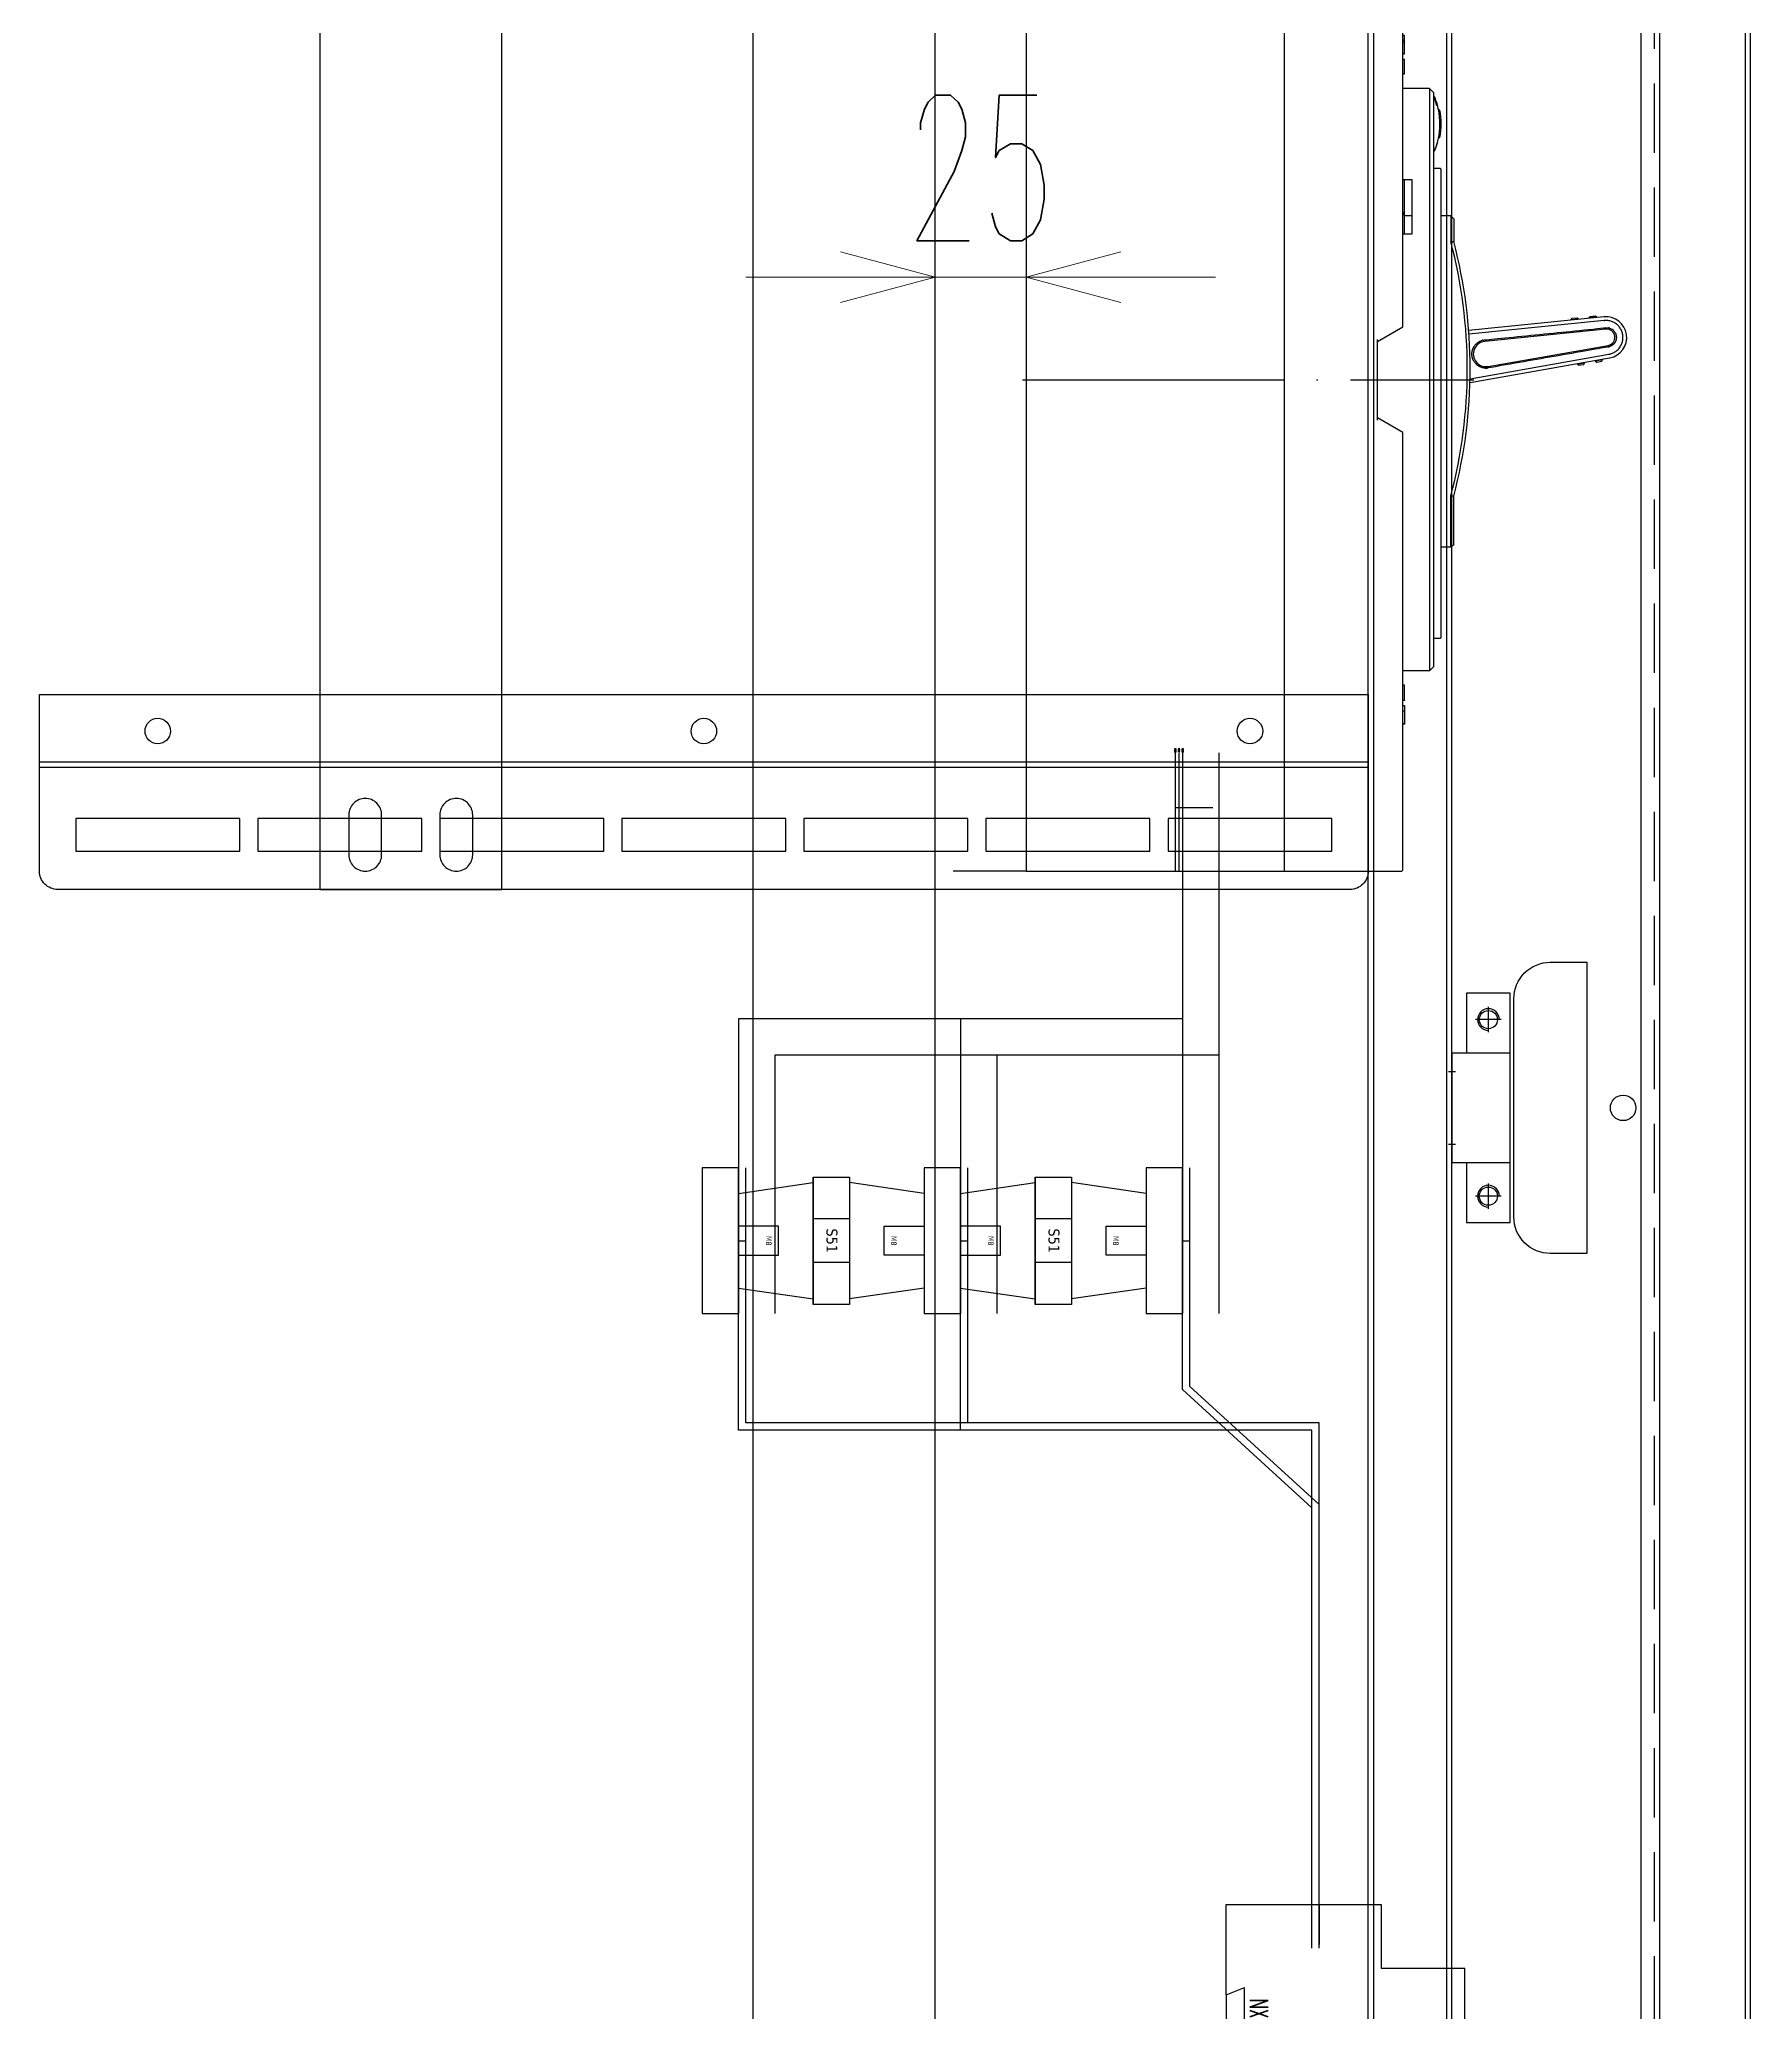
# Model space of a CAD drawing. Header units: millimetres. Extents: x 28713 to 59118, y -54378 to -19615.
# Drawn here: x 38785 to 39255, y -25716 to -25174 of the extents above; entities that cross this region are included whole.
import ezdxf
from ezdxf.enums import TextEntityAlignment as Align

# ---------------------------------------------------------------- set-up
doc = ezdxf.new("R2010")
doc.units = ezdxf.units.MM
doc.header["$LTSCALE"] = 3
doc.linetypes.add('ACAD_ISO04W100', pattern=[30, 24, -3, 0, -3])
doc.linetypes.add('HIDDEN', pattern=[9.525, 6.35, -3.175])
for name, color, linetype in [('@.DM. NÉT CHÍNH', 7, 'Continuous'), ('@.VISIBLE', 7, 'Continuous'), ('centerline', 6, 'ACAD_ISO04W100'), ('equipments', 2, 'Continuous'), ('S-DIM', 7, 'Continuous'), ('TEXT', 7, 'Continuous')]:
    doc.layers.add(name, color=color, linetype=linetype)
doc.styles.add('Ann_w01', font='romans.shx', dxfattribs={"width": 0.6, "bigfont": 'chineset.shx'})
doc.styles.get("Standard").update_dxf_attribs({"font": 'arial.ttf'})
doc.dimstyles.new('Dim 01_SC20', dxfattribs={"dimscale": 20, "dimtxt": 2, "dimasz": 1.3, "dimexe": 0.5, "dimexo": 0.5, "dimgap": 0.5, "dimtad": 1, "dimdec": 1, "dimzin": 12, "dimdsep": 46, "dimtxsty": 'Ann_w01', "dimblk": 'OPEN30', "dimcen": 1.5, "dimclrd": 6, "dimclre": 6, "dimclrt": 3, "dimadec": 1, "dimazin": 3, "dimtm": 1e-09, "dimtfac": 1, "dimtdec": 1, "dimtix": 1, "dimtmove": 0, "dimatfit": 3, "dimldrblk": 'OPEN30', "dimfxl": 1, "dimtolj": 1, "dimlwd": 20, "dimlwe": 20, "dimarcsym": 0})

# ---------------------------------------------------------------- blocks, each defined once
blk = doc.blocks.new('_Open30')
at = {"color": 0, "linetype": 'ByBlock', "lineweight": -2}
for p, q in [((-1, 0.268), (0, 0)), ((0, 0), (-1, -0.268)), ((0, 0), (-1, 0))]:
    blk.add_line(p, q, dxfattribs=at)
blk = doc.blocks.new('*D212')
at = {"layer": 'Defpoints', "color": 0, "transparency": 16777216}
for p in [(39030.95, -25239.74), (39030.95, -25267.91), (39055.95, -25267.91)]:
    blk.add_point(p, dxfattribs=at)
at = {"layer": 'S-DIM', "color": 6, "lineweight": 20, "transparency": 16777216}
for p, q in [((39030.95, -25257.91), (39030.95, -25229.74)), ((39055.95, -25257.91), (39055.95, -25229.74)), ((39004.95, -25239.74), (38978.95, -25239.74)), ((39055.95, -25239.74), (39030.95, -25239.74)), ((39081.95, -25239.74), (39107.95, -25239.74))]:
    blk.add_line(p, q, dxfattribs=at)
at = {"layer": 'S-DIM', "color": 6, "lineweight": 20, "transparency": 16777216, "xscale": 26, "yscale": 26, "zscale": 26}
blk.add_blockref('_Open30', (39030.95, -25239.74), dxfattribs=at)
at = {"layer": 'S-DIM', "color": 6, "lineweight": 20, "transparency": 16777216, "xscale": 26, "yscale": 26, "zscale": 26, "rotation": 180}
blk.add_blockref('_Open30', (39055.95, -25239.74), dxfattribs=at)
at = {"layer": 'S-DIM', "color": 3, "transparency": 16777216, "insert": (39043.45, -25209.74), "char_height": 40, "attachment_point": 5, "style": 'Ann_w01'}
blk.add_mtext('\\A1;25', dxfattribs=at)
blk = doc.blocks.new('NXM-800 S H Side')
at = {"color": 1}
for p, q in [((43, 117.5), (53.32, 117.5)), ((41, -117.5), (51.32, -117.5))]:
    blk.add_line(p, q, dxfattribs=at)
at = {"layer": 'centerline'}
blk.add_line((-1, 0), (122.97, 0), dxfattribs=at)
at = {"layer": 'equipments', "color": 1}
for p, q in [((43, 102.5), (43, 135)), ((44, 102.5), (44, 135)), ((45, 102.5), (45, 135)), ((41, -102.5), (41, -135)), ((42, -102.5), (42, -135)), ((43, -102.5), (43, -135))]:
    blk.add_line(p, q, dxfattribs=at)
at = {"layer": 'equipments'}
for p, q in [((71, -135), (71, 135)), ((103.5, 93.27), (104, 93.27)), ((104, 92.67), (103.5, 92.67)), ((104, 40), (104, 55)), ((106, 45.04), (104, 45.04)), ((116.7, 45), (114, 45)), ((117.5, 44.2), (117.5, 37.95)), ((149.74, 16.57), (151.73, 16.77)), ((154.71, 17.08), (156.7, 17.28)), ((158.81, 16.25), (158.85, 16.26)), ((96.5, -11.08), (96.5, 11.08)), ((158.81, 16.25), (121.59, 12.54)), ((121.97, 0.26), (160.11, 7)), ((158.36, 5.44), (156.39, 5.08)), ((160.15, 7.01), (160.11, 7)), ((153.44, 4.56), (151.47, 4.21)), ((116.7, -46), (114, -46)), ((110.8, -80), (103.5, -80)), ((104, -83.93), (103.5, -83.93)), ((103.5, -90.93), (104, -90.93)), ((104, -90.99), (103.5, -90.99))]:
    blk.add_line(p, q, dxfattribs=at)
for points in [[(96.5, 10.5), (103.5, 14.5), (103.5, 134.5, 0.414214), (103, 135), (0, 135), (0, -135), (103, -135, 0.414214), (103.5, -134.5), (103.5, -14.5), (96.5, -10.5)], [(113.33, 74.06, 0.04759), (112.28, 77.61, 0.305615), (112, 77.8)], [(113.3, 66.55), (113.64, 66.55, 0.097062), (113.64, 74.05), (113.29, 74.05)], [(112, 62.8, 0.305615), (112.28, 62.99, 0.033466), (113.09, 65.46)], [(112, -71), (113.7, -71, 0.414214), (114, -70.7), (114, 57.7, 0.414214), (113.7, 58), (112, 58)], [(117.5, -45.2), (117.5, -31.95, 0.128742), (117.5, 37.95)], [(121.95, -0.76), (160.29, 5.98), (160.34, 5.99, 0.954503), (158.76, 17.29), (158.71, 17.28), (121.55, 13.54)], [(126.94, 3.64), (159.9, 9.42, 0.963421), (159.27, 13.87), (125.98, 10.52, 1.037967), (126.94, 3.64)]]:
    blk.add_lwpolyline(points, format="xyb", dxfattribs=at)
for points in [[(103.5, 89.5), (104, 89.5), (104, 94.52), (103.5, 94.52)], [(104, 89.46), (104, 89.41), (103.5, 89.41)], [(103.5, 84), (104, 84), (104, 88), (103.5, 88)], [(110.8, 80), (110.8, -80), (112, -78.8), (112, 78.8), (110.8, 80), (103.5, 80)], [(103.5, 55), (106, 55), (106, 40), (103.5, 40)], [(149.76, 16.37), (149.74, 16.57), (150.01, 16.9), (151.4, 17.04), (151.73, 16.77), (151.75, 16.57)], [(154.73, 16.88), (154.71, 17.08), (154.98, 17.4), (156.37, 17.55), (156.7, 17.28), (156.72, 17.08)], [(156.35, 5.28), (156.39, 5.08), (156.74, 4.84), (158.12, 5.09), (158.36, 5.44), (158.32, 5.63)], [(151.43, 4.41), (151.47, 4.21), (151.81, 3.97), (153.19, 4.21), (153.44, 4.56), (153.4, 4.76)], [(103.5, -88), (104, -88), (104, -84), (103.5, -84)], [(104, -88.04), (104, -88.07), (103.5, -88.07)], [(103.5, -89.48), (104, -89.48), (104, -94.5), (103.5, -94.5)], [(104, -94.52), (104, -94.59), (103.5, -94.59)]]:
    blk.add_lwpolyline(points, dxfattribs=at)
for centre, radius, start, end in [((94.21, 70.3), 19.5, 339.2534, 15.0994), ((104.5, 46), 1, 180, 239.3636), ((-16, 3), 137.2, 345.2834, 14.7167), ((103, 14.79), 0.5, 309.9043, 340), ((103, -14.79), 0.5, 0, 45.1913)]:
    blk.add_arc(centre, radius, start, end, dxfattribs=at)
for points, knots in [([(112.03, 77.72), (112.04, 77.64), (112.08, 77.56), (112.11, 77.48), (112.18, 77.36), (112.25, 77.04), (112.42, 76.54), (112.58, 75.94), (112.69, 75.52), (112.74, 75.3)], [0, 0, 0, 0, 0.252801, 0.252801, 0.252801, 0.668262, 1.21851, 1.856226, 2.52503, 2.52503, 2.52503, 2.52503]), ([(117.5, 44.2), (117.23, 44.47), (116.97, 44.73), (116.7, 45), (116.7, 42.62), (116.7, 40.23), (116.7, 37.85), (116.79, 37.86), (116.97, 37.89), (117.24, 37.92), (117.41, 37.94), (117.5, 37.95)], [0, 0, 0, 0, 1, 1, 1, 2, 2, 2, 2.282255, 2.543649, 2.806571, 2.806571, 2.806571, 2.806571]), ([(160.15, 7.01), (160.31, 7.04), (160.62, 7.11), (161.08, 7.27), (161.54, 7.49), (161.99, 7.78), (162.42, 8.12), (162.82, 8.53), (163.18, 8.99), (163.38, 9.34), (163.47, 9.52), (163.61, 9.8), (163.84, 10.4), (163.99, 11.36), (163.94, 12.34), (163.68, 13.31), (163.21, 14.21), (162.56, 14.99), (161.76, 15.62), (160.84, 16.05), (159.85, 16.28), (159.18, 16.29), (158.85, 16.26)], [0, 0, 0, 0, 0.476947, 0.957244, 1.477787, 1.996232, 2.557545, 3.115752, 3.714579, 4.317126, 4.317126, 4.317126, 5.259321, 6.223268, 7.204992, 8.20105, 9.206335, 10.217335, 11.230084, 12.239471, 13.24285, 14.234739, 14.234739, 14.234739, 14.234739]), ([(117.5, -45.2), (117.23, -45.47), (116.97, -45.73), (116.7, -46), (116.7, -41.28), (116.7, -36.57), (116.7, -31.85), (116.79, -31.86), (116.97, -31.89), (117.24, -31.92), (117.41, -31.94), (117.5, -31.95)], [0, 0, 0, 0, 1, 1, 1, 2, 2, 2, 2.280439, 2.543125, 2.806569, 2.806569, 2.806569, 2.806569])]:
    blk.add_open_spline(points, degree=3, knots=knots, dxfattribs=at)
blk.add_rational_spline([(159.97, 9.03), (161.45, 9.29), (162.33, 10.51), (162.12, 12), (161.92, 13.49), (160.73, 14.42), (159.23, 14.27), (148.3, 13.15), (136.87, 12.04), (125.93, 10.93), (125.64, 10.9), (125.06, 10.77), (124.26, 10.38), (123.56, 9.82), (123.01, 9.1), (122.63, 8.28), (122.46, 7.41), (122.47, 6.82), (122.51, 6.53), (122.55, 6.24), (122.7, 5.66), (123.11, 4.87), (123.69, 4.19), (124.42, 3.65), (125.25, 3.3), (126.13, 3.15), (126.72, 3.18), (127.01, 3.24), (137.8, 5.16), (149.08, 7.08), (159.87, 9.01), (159.9, 9.01), (159.93, 9.02), (159.97, 9.03)], [1, 0.813436804805, 0.813436804805, 1, 0.813436804805, 0.813436804805, 1, 1, 1, 1, 1, 1, 1, 1, 1, 1, 1, 1, 1, 1, 1, 1, 1, 1, 1, 1, 1, 1, 1, 1, 1, 1, 1, 1], degree=3, knots=[0, 0, 0, 0, 1.533541, 1.533541, 1.533541, 3.067081, 3.067081, 3.067081, 4.067081, 4.067081, 4.067081, 4.947516, 5.833109, 6.725234, 7.621066, 8.515568, 9.401509, 10.27696, 10.27696, 10.27696, 11.152516, 12.035518, 12.928913, 13.828794, 14.720522, 15.605658, 16.488118, 16.488118, 16.488118, 17.488118, 17.488118, 17.488118, 18.488118, 18.488118, 18.488118, 18.488118], dxfattribs=at)
at = {"layer": 'TEXT', "char_height": 0.5, "attachment_point": 5, "rotation": 90, "style": 'Ann_w01'}
for s, insert in [('\\A1;630A', (43, 101.84)), ('\\A1;700A', (44, 101.84)), ('\\A1;800A', (45, 101.84)), ('\\A1;630A', (41, -101.77)), ('\\A1;700A', (42, -101.77)), ('\\A1;800A', (43, -101.77))]:
    blk.add_mtext(s, dxfattribs=dict(at, insert=insert))
blk = doc.blocks.new('*U348')
at = {"color": 1}
for p, q in [((-51, 22.53), (-30.5, 25.53)), ((-51, 22.53), (-51, -3.47)), ((-30.5, -7.97), (-30.5, 27.03)), ((-30.5, 27.03), (-20.5, 27.03)), ((-30.5, 27.03), (-30.5, -7.97)), ((-30.5, 25.53), (-30.5, -6.47)), ((-20.5, 27.03), (-20.5, -7.97)), ((-20.5, 25.53), (-20.5, -6.47)), ((0, 22.53), (-20.5, 25.53)), ((0, 22.53), (0, -3.47)), ((-20.5, 15.53), (-30.5, 15.53)), ((-20.5, 3.53), (-30.5, 3.53)), ((-51, -3.47), (-30.5, -6.47)), ((0, -3.47), (-20.5, -6.47)), ((-20.5, -7.97), (-30.5, -7.97))]:
    blk.add_line(p, q, dxfattribs=at)
for points in [[(-51, 13.53), (-51, 5.53), (-40, 5.53), (-40, 13.53)], [(0, 13.53), (0, 5.53), (-11, 5.53), (-11, 13.53)]]:
    blk.add_lwpolyline(points, close=True, dxfattribs=at)
at = {"color": 1, "width": 30.0978, "attachment_point": 5, "rotation": 270}
for s, insert, char_height in [('{\\fTahoma|b0|i0|c0|p34;S51}', (-25.34, 9.53), 3), ('{\\fTahoma|b0|i0|c0|p34;M8}', (-42.66, 9.53), 1.5), ('{\\fTahoma|b0|i0|c0|p34;M8}', (-8.34, 9.53), 1.5)]:
    blk.add_mtext(s, dxfattribs=dict(at, insert=insert, char_height=char_height))
blk = doc.blocks.new('ẻt34qt63q65')
at = {"layer": 'equipments'}
for p, q in [((39110.95, -25711.49), (39110.95, -25686.74)), ((39110.95, -25686.74), (39153.45, -25686.74)), ((39153.45, -25686.74), (39153.45, -25704.24)), ((39153.45, -25704.24), (39176.45, -25704.24)), ((39176.45, -25749.24), (39176.45, -25704.24)), ((39110.95, -25711.49), (39115.95, -25709.49)), ((39115.95, -25743.99), (39115.95, -25709.49)), ((39110.95, -25711.49), (39110.95, -25741.99)), ((39110.95, -25766.74), (39110.95, -25741.99)), ((39110.95, -25741.99), (39115.95, -25743.99)), ((39153.45, -25766.74), (39153.45, -25749.24)), ((39153.45, -25749.24), (39176.45, -25749.24)), ((39110.95, -25766.74), (39153.45, -25766.74))]:
    blk.add_line(p, q, dxfattribs=at)
at = {"layer": 'equipments', "color": 1}
for p, q in [((39136.45, -25686.74), (39136.45, -25697.74)), ((39136.45, -25766.74), (39136.45, -25755.74))]:
    blk.add_line(p, q, dxfattribs=at)
at = {"layer": 'TEXT', "style": 'Ann_w01', "width": 0.6}
blk.add_text('NXB-63-Side', height=5, rotation=270, dxfattribs=at).set_placement((39119.95, -25726.74), align=Align.MIDDLE_CENTER)

msp = doc.modelspace()

# ---------------------------------------------------------------- linework, layer by layer
at = {"color": 6}
for p, q in [((39224.95, -26175.91), (39224.95, -24759.91)), ((39149.95, -26157.41), (39149.95, -24778.41)), ((39151.45, -26157.41), (39151.45, -24778.41))]:
    msp.add_line(p, q, dxfattribs=at)
at = {"linetype": 'HIDDEN'}
msp.add_line((39228.45, -24757.91), (39228.45, -26177.91), dxfattribs=at)
for p, q in [((39229.95, -24757.91), (39229.95, -26177.91)), ((39055.95, -25402.91), (39035.95, -25402.91)), ((38976.95, -25504.41), (38978.95, -25504.41)), ((39037.95, -25504.41), (39039.95, -25504.41)), ((39098.95, -25504.41), (39100.95, -25504.41))]:
    msp.add_line(p, q)
at = {"color": 1}
for p, q in [((39149.95, -25372.91), (38784.95, -25372.91)), ((39149.95, -25374.41), (38784.95, -25374.41))]:
    msp.add_line(p, q, dxfattribs=at)
at = {"color": 6, "linetype": 'Continuous'}
for p, q in [((39186.45, -25443.66), (39179.45, -25443.66)), ((39182.95, -25447.16), (39182.95, -25440.16)), ((39186.45, -25492.16), (39179.45, -25492.16)), ((39182.95, -25495.66), (39182.95, -25488.66))]:
    msp.add_line(p, q, dxfattribs=at)
at = {"color": 4}
for points in [[(39253.45, -26216.41), (39233.45, -26216.41), (39233.45, -26202.91), (39231.95, -26202.91), (39231.95, -26217.91), (39254.95, -26217.91), (39254.95, -24717.91), (39231.95, -24717.91), (39231.95, -24732.91), (39233.45, -24732.91), (39233.45, -24719.41), (39253.45, -24719.41)], [(39171.45, -26164.41), (39154.45, -26164.41), (39154.45, -26153.91), (39152.95, -26153.91), (39152.95, -26165.91), (39172.95, -26165.91), (39172.95, -24769.91), (39152.95, -24769.91), (39152.95, -24781.91), (39154.45, -24781.91), (39154.45, -24771.41), (39171.45, -24771.41)], [(38966.95, -25524.41), (38976.95, -25524.41), (38976.95, -25484.41), (38966.95, -25484.41)]]:
    msp.add_lwpolyline(points, close=True, dxfattribs=at)
at = {"color": 1}
msp.add_lwpolyline([(38784.95, -25402.91), (38784.95, -25354.41), (39149.95, -25354.41), (39149.95, -25402.91, -0.414214), (39144.95, -25407.91), (38789.95, -25407.91, -0.414214)], format="xyb", close=True, dxfattribs=at)
at = {"color": 4}
for points in [[(39098.95, -25370.41), (39098.95, -25443.41), (38976.95, -25443.41), (38976.95, -25524.41)], [(39108.95, -25370.41), (39108.95, -25453.41), (38986.95, -25453.41), (38986.95, -25524.41)], [(39037.95, -25443.41), (38976.95, -25443.41), (38976.95, -25524.41)], [(39037.95, -25453.41), (38986.95, -25453.41), (38986.95, -25524.41)], [(39037.95, -25556.41), (38976.95, -25556.41), (38976.95, -25484.41)], [(39134.45, -25698.74), (39134.45, -25556.41), (38976.95, -25556.41), (38976.95, -25484.41)], [(39037.95, -25554.41), (38978.95, -25554.41), (38978.95, -25484.41)], [(39136.45, -25698.74), (39136.45, -25554.41), (38978.95, -25554.41), (38978.95, -25484.41)]]:
    msp.add_lwpolyline(points, dxfattribs=at)
at = {"color": 2}
for points in [[(39098.95, -25370.41), (39098.95, -25443.41), (39037.95, -25443.41), (39037.95, -25524.41)], [(39108.95, -25370.41), (39108.95, -25453.41), (39047.95, -25453.41), (39047.95, -25524.41)], [(39134.45, -25698.74), (39134.45, -25556.41), (39037.95, -25556.41), (39037.95, -25484.41)], [(39136.45, -25698.74), (39136.45, -25554.41), (39039.95, -25554.41), (39039.95, -25484.41)]]:
    msp.add_lwpolyline(points, dxfattribs=at)
at = {"color": 1}
for points in [[(39098.95, -25370.41), (39098.95, -25524.41)], [(39108.95, -25370.41), (39108.95, -25524.41)], [(39134.45, -25698.74), (39134.45, -25577.74), (39098.95, -25545.3), (39098.95, -25484.41)], [(39136.45, -25698.74), (39136.45, -25576.86), (39100.95, -25544.42), (39100.95, -25484.41)]]:
    msp.add_lwpolyline(points, dxfattribs=at)
for points in [[(38794.95, -25397.41), (38839.95, -25397.41), (38839.95, -25388.41), (38794.95, -25388.41)], [(38844.95, -25397.41), (38889.95, -25397.41), (38889.95, -25388.41), (38844.95, -25388.41)], [(38894.95, -25397.41), (38939.95, -25397.41), (38939.95, -25388.41), (38894.95, -25388.41)], [(38944.95, -25397.41), (38989.95, -25397.41), (38989.95, -25388.41), (38944.95, -25388.41)], [(38994.95, -25397.41), (39039.95, -25397.41), (39039.95, -25388.41), (38994.95, -25388.41)], [(39044.95, -25397.41), (39089.95, -25397.41), (39089.95, -25388.41), (39044.95, -25388.41)], [(39094.95, -25397.41), (39139.95, -25397.41), (39139.95, -25388.41), (39094.95, -25388.41)]]:
    msp.add_lwpolyline(points, close=True, dxfattribs=at)
at = {"color": 6}
msp.add_lwpolyline([(39209.95, -25427.91), (39209.95, -25507.91), (39199.95, -25507.91, -0.414214), (39189.95, -25497.91), (39189.95, -25437.91, -0.414214), (39199.95, -25427.91)], format="xyb", close=True, dxfattribs=at)
at = {"color": 2}
msp.add_lwpolyline([(39027.95, -25524.41), (39037.95, -25524.41), (39037.95, -25484.41), (39027.95, -25484.41)], close=True, dxfattribs=at)
at = {"color": 1}
for centre in [(38817.45, -25364.41), (38967.45, -25364.41), (39117.45, -25364.41)]:
    msp.add_circle(centre, 3.5, dxfattribs=at)
at = {"color": 6}
msp.add_circle((39219.95, -25467.91), 3.5, dxfattribs=at)
at = {"layer": '@.DM. NÉT CHÍNH', "color": 8}
for points in [[(38878.95, -25398.41), (38878.95, -25387.41, 0.414214), (38874.45, -25382.91), (38874.45, -25382.91, 0.414214), (38869.95, -25387.41), (38869.95, -25398.41, 0.414214), (38874.45, -25402.91), (38874.45, -25402.91, 0.414214)], [(38903.95, -25398.41), (38903.95, -25387.41, 0.414214), (38899.45, -25382.91), (38899.45, -25382.91, 0.414214), (38894.95, -25387.41), (38894.95, -25398.41, 0.414214), (38899.45, -25402.91), (38899.45, -25402.91, 0.414214)]]:
    msp.add_lwpolyline(points, format="xyb", close=True, dxfattribs=at)
at = {"layer": '@.VISIBLE', "color": 8}
for points in [[(38861.95, -25407.91), (38911.95, -25407.91), (38911.95, -24724.41), (38861.95, -24724.41)], [(38980.95, -26211.41), (39030.95, -26211.41), (39030.95, -24724.41), (38980.95, -24724.41)]]:
    msp.add_lwpolyline(points, close=True, dxfattribs=at)
at = {"layer": '@.VISIBLE', "color": 1}
msp.add_lwpolyline([(39088.95, -25524.41), (39098.95, -25524.41), (39098.95, -25484.41), (39088.95, -25484.41)], close=True, dxfattribs=at)
at = {"layer": 'centerline'}
for p, q in [((39171.95, -25457.91), (39173.95, -25457.91)), ((39171.95, -25477.91), (39173.95, -25477.91))]:
    msp.add_line(p, q, dxfattribs=at)
at = {"layer": 'equipments'}
for points in [[(39176.95, -25482.91), (39176.95, -25499.41), (39188.95, -25499.41), (39188.95, -25436.41), (39176.95, -25436.41), (39176.95, -25452.91)], [(39188.95, -25452.91), (39172.95, -25452.91), (39172.95, -25482.91), (39188.95, -25482.91)]]:
    msp.add_lwpolyline(points, dxfattribs=at)
for centre in [(39182.95, -25443.66), (39182.95, -25492.16)]:
    msp.add_circle(centre, 2.5, dxfattribs=at)
at = {"layer": 'equipments', "color": 8}
for centre in [(39182.95, -25443.66), (39182.95, -25492.16)]:
    msp.add_arc(centre, 3, 0, 270, dxfattribs=at)

# ---------------------------------------------------------------- block references
for name, p in [('*U348', (39027.95, -25513.93)), ('*U348', (39088.95, -25513.93)), ('ẻt34qt63q65', (0, 0))]:
    msp.add_blockref(name, p)
at = {"layer": 'equipments'}
msp.add_blockref('NXM-800 S H Side', (39055.95, -25267.91), dxfattribs=at)

# ---------------------------------------------------------------- dimensions: what is measured, and where the dimension line sits
at = {"layer": 'S-DIM'}
dim = msp.add_linear_dim(base=(39030.95, -25239.74), p1=(39055.95, -25267.91), p2=(39030.95, -25267.91), dimstyle='Dim 01_SC20', dxfattribs=at)
dim.commit()
dim.dimension.update_dxf_attribs({"geometry": '*D212', "text_midpoint": (39043.45, -25209.74)})

doc.saveas('drawing.dxf')
